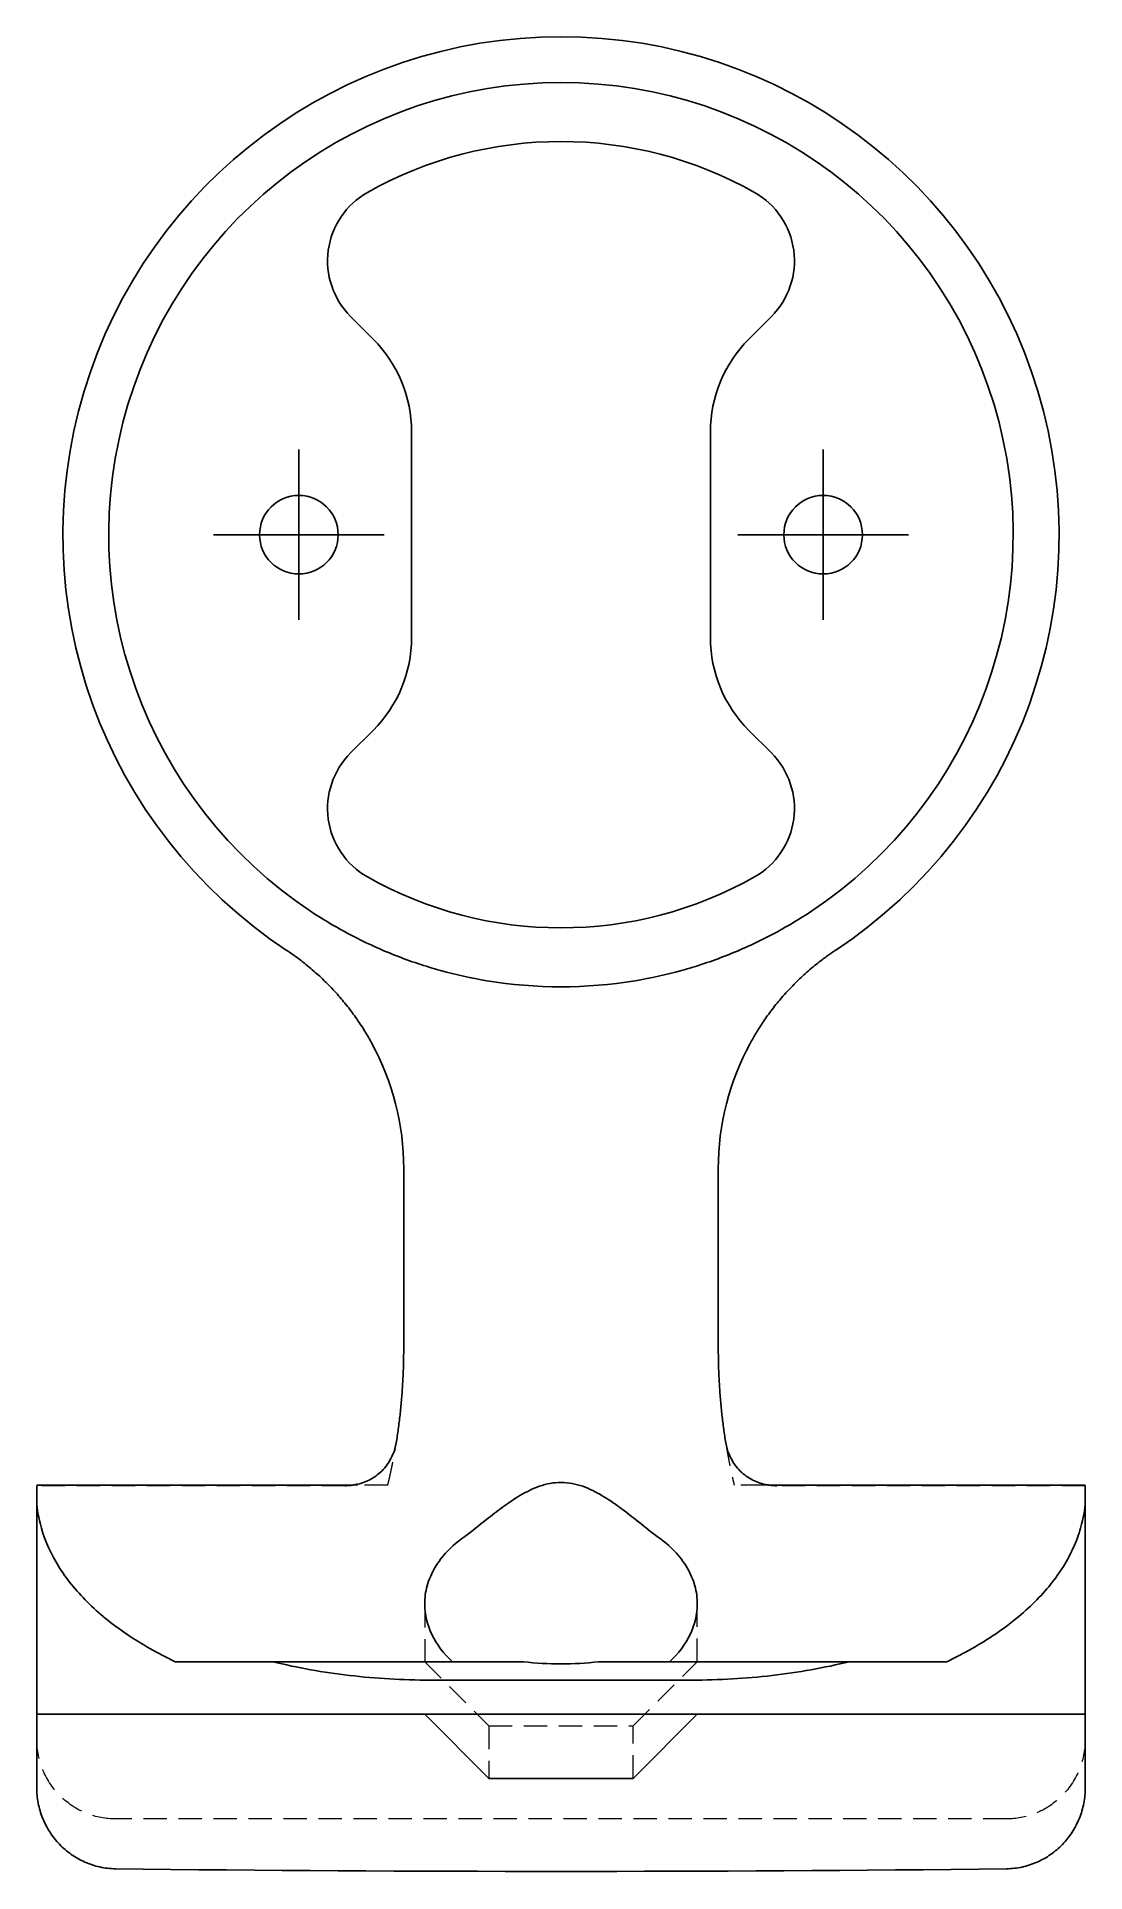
# Model space of a CAD drawing. Header units: millimetres. Extents: x 67 to 252, y 7 to 187.
# Drawn here: x 194.7 to 251.8, y 7.1 to 107 of the extents above.
import ezdxf

# ---------------------------------------------------------------- set-up
doc = ezdxf.new("R2010")
doc.units = ezdxf.units.MM
doc.linetypes.add('HIDDEN', pattern=[1.905, 1.27, -0.635])
doc.layers.add('10', color=7, linetype='Continuous')

# ---------------------------------------------------------------- blocks, each defined once
blk = doc.blocks.new('SW_CENTERMARKSYMBOL_1')
at = {"layer": '10', "color": 0}
for p, q in [((0, 2.5), (0, 4.64)), ((0, 0), (0, 2.5)), ((-2.5, 0), (-4.64, 0)), ((0, 0), (-2.5, 0)), ((0, 0), (0, -2.5)), ((0, 0), (2.5, 0)), ((2.5, 0), (4.64, 0)), ((0, -2.5), (0, -4.64))]:
    blk.add_line(p, q, dxfattribs=at)
blk = doc.blocks.new('SW_CENTERMARKSYMBOL_2')
at = {"layer": '10', "color": 0}
for p, q in [((0, 2.5), (0, 4.64)), ((0, 0), (0, 2.5)), ((-2.5, 0), (-4.64, 0)), ((0, 0), (-2.5, 0)), ((0, 0), (0, -2.5)), ((0, 0), (2.5, 0)), ((2.5, 0), (4.64, 0)), ((0, -2.5), (0, -4.64))]:
    blk.add_line(p, q, dxfattribs=at)

msp = doc.modelspace()

# ---------------------------------------------------------------- linework, layer by layer
at = {"color": 7, "linetype": 'Continuous', "lineweight": 25}
for p, q in [((212.991, 90.539), (211.762, 91.768)), ((233.438, 90.539), (234.667, 91.768)), ((215.081, 85.494), (215.081, 74.281)), ((231.348, 85.494), (231.348, 74.281)), ((212.991, 69.236), (211.762, 68.007)), ((233.438, 69.236), (234.667, 68.007)), ((214.652, 35.652), (214.652, 45.374)), ((231.776, 45.374), (231.776, 35.652)), ((194.675, 28.149), (211.796, 28.149)), ((211.815, 28.132), (194.675, 28.132)), ((211.815, 28.12), (211.756, 28.132)), ((211.768, 28.129), (211.791, 28.132)), ((251.754, 28.132), (234.614, 28.132)), ((234.623, 28.149), (251.754, 28.149)), ((234.966, 28.112), (234.826, 28.132)), ((194.675, 15.674), (194.675, 27.232)), ((251.754, 27.232), (251.754, 15.674)), ((207.525, 18.528), (221.176, 18.528)), ((225.252, 18.528), (238.903, 18.528)), ((230.349, 17.529), (216.079, 17.529)), ((194.675, 15.674), (194.675, 11.678)), ((215.794, 15.674), (219.29, 12.178)), ((216.079, 15.674), (230.349, 15.674)), ((227.138, 12.178), (230.634, 15.674)), ((251.754, 11.678), (251.754, 15.674)), ((227.138, 12.178), (219.29, 12.178))]:
    msp.add_line(p, q, dxfattribs=at)
at = {"color": 7, "linetype": 'HIDDEN', "lineweight": 18}
for p, q in [((211.462, 28.112), (194.675, 28.112)), ((211.796, 28.149), (211.92, 28.149)), ((234.509, 28.149), (234.623, 28.149)), ((251.754, 28.112), (234.966, 28.112)), ((215.794, 21.669), (215.794, 18.528)), ((230.634, 18.528), (230.634, 21.669)), ((215.794, 18.528), (219.29, 15.032)), ((227.138, 15.032), (230.634, 18.528)), ((219.29, 15.032), (227.138, 15.032)), ((219.29, 15.032), (219.29, 12.178)), ((227.138, 12.178), (227.138, 15.032)), ((247.473, 9.966), (198.956, 9.966))]:
    msp.add_line(p, q, dxfattribs=at)
at = {"color": 7, "linetype": 'HIDDEN', "lineweight": 18, "flags": 128}
for points in [[(214.652, 35.652), (214.652, 35.652)], [(231.776, 35.652), (231.776, 35.652)]]:
    msp.add_lwpolyline(points, dxfattribs=at)
at = {"color": 7, "linetype": 'Continuous', "lineweight": 25, "flags": 128}
for points in [[(214.246, 30.438), (214.152, 30.04), (214.125, 29.956)], [(232.183, 30.438), (232.276, 30.04), (232.304, 29.957)]]:
    msp.add_lwpolyline(points, dxfattribs=at)
at = {"color": 7, "linetype": 'Continuous', "lineweight": 25}
for centre in [(208.945, 79.888), (237.484, 79.888)]:
    msp.add_circle(centre, 2.14, dxfattribs=at)
for centre, radius, start, end in [((223.214, 79.888), 27.112, 303.48538, 236.51462), ((223.214, 79.888), 24.615, 303.48538, 236.51462), ((223.214, 79.888), 21.405, 60.52612, 119.47388), ((214.789, 94.795), 4.281, 119.47388, 225), ((231.64, 94.795), 4.281, 315, 60.52612), ((207.946, 85.494), 7.135, 0, 45), ((238.483, 85.494), 7.135, 135, 180), ((207.946, 74.281), 7.135, 315, 0), ((238.483, 74.281), 7.135, 180, 225), ((214.789, 64.98), 4.281, 135, 240.52612), ((231.64, 64.98), 4.281, 299.47388, 45), ((223.214, 79.888), 21.405, 240.52612, 299.47388), ((223.214, 79.888), 24.615, 260.57646, 279.42354), ((200.383, 45.374), 14.27, 0, 28.55296), ((246.046, 45.374), 14.27, 151.44704, 180)]:
    msp.add_arc(centre, radius, start, end, dxfattribs=at)
for points, knots in [([(209.633, 59.358), (210.353, 58.882), (211.095, 58.445), (212.622, 57.651), (213.409, 57.293), (215.012, 56.663), (215.831, 56.39), (217.492, 55.931), (218.333, 55.746), (219.184, 55.605)], [0, 0, 0, 0, 0.25, 0.25, 0.5, 0.5, 0.75, 0.75, 1, 1, 1, 1]), ([(227.245, 55.605), (228.096, 55.746), (228.936, 55.931), (230.596, 56.389), (231.416, 56.663), (233.018, 57.293), (233.805, 57.65), (235.333, 58.445), (236.075, 58.882), (236.795, 59.358)], [0, 0, 0, 0, 0.25, 0.25, 0.5, 0.5, 0.75, 0.75, 1, 1, 1, 1]), ([(212.917, 52.194), (212.882, 52.259), (212.81, 52.389), (212.698, 52.584), (212.58, 52.781), (212.424, 53.034), (212.221, 53.345), (211.977, 53.695), (211.719, 54.044), (211.368, 54.49), (210.973, 54.946), (210.586, 55.353), (210.186, 55.749), (209.787, 56.113), (209.341, 56.484), (209.029, 56.728), (208.752, 56.933), (208.505, 57.108), (208.338, 57.22), (208.256, 57.275)], [0, 0, 0, 0, 0.030517, 0.06174, 0.09372, 0.126503, 0.186542, 0.250707, 0.309568, 0.374724, 0.499386, 0.577391, 0.624392, 0.748992, 0.813694, 0.873825, 0.91663, 0.958647, 1, 1, 1, 1]), ([(238.173, 57.275), (238.112, 57.234), (237.989, 57.153), (237.806, 57.025), (237.623, 56.893), (237.387, 56.718), (237.097, 56.492), (236.651, 56.121), (236.121, 55.638), (235.618, 55.122), (235.243, 54.701), (234.967, 54.371), (234.714, 54.05), (234.467, 53.718), (234.245, 53.399), (234.04, 53.089), (233.85, 52.785), (233.674, 52.489), (233.565, 52.291), (233.512, 52.194)], [0, 0, 0, 0, 0.030438, 0.061356, 0.092805, 0.124833, 0.184833, 0.248755, 0.373615, 0.498982, 0.569582, 0.623892, 0.689339, 0.748491, 0.803456, 0.855957, 0.906116, 0.954077, 1, 1, 1, 1]), ([(214.246, 30.438), (214.265, 30.562), (214.304, 30.811), (214.357, 31.19), (214.407, 31.573), (214.452, 31.962), (214.493, 32.355), (214.53, 32.752), (214.562, 33.153), (214.589, 33.557), (214.612, 33.965), (214.63, 34.375), (214.638, 34.649), (214.641, 34.786)], [0, 0, 0, 0, 0.087928, 0.176511, 0.265739, 0.355597, 0.446066, 0.53712, 0.628729, 0.720861, 0.813477, 0.906538, 1, 1, 1, 1]), ([(231.787, 34.786), (231.791, 34.649), (231.799, 34.375), (231.817, 33.965), (231.839, 33.557), (231.867, 33.153), (231.899, 32.752), (231.935, 32.355), (231.976, 31.962), (232.022, 31.573), (232.071, 31.19), (232.124, 30.811), (232.163, 30.562), (232.183, 30.438)], [0, 0, 0, 0, 0.093462, 0.186523, 0.279139, 0.371271, 0.46288, 0.553934, 0.644403, 0.734261, 0.823489, 0.912072, 1, 1, 1, 1]), ([(214.132, 29.98), (214.016, 29.723), (213.782, 29.205), (213.151, 28.603), (212.423, 28.224), (211.967, 28.167), (211.746, 28.139)], [0, 0, 0, 0, 0.252998, 0.510347, 0.761821, 1, 1, 1, 1]), ([(234.678, 28.138), (234.457, 28.166), (234.004, 28.223), (233.277, 28.602), (232.646, 29.204), (232.412, 29.723), (232.296, 29.98)], [0, 0, 0, 0, 0.238472, 0.490042, 0.747253, 1, 1, 1, 1]), ([(194.675, 27.23), (194.675, 27.441), (194.675, 27.867), (194.675, 28.096), (194.675, 28.121), (194.675, 28.124)], [0, 0, 0, 0, 0.4604568, 0.9314103, 1, 1, 1, 1]), ([(227.272, 26.274), (226.99, 26.495), (226.702, 26.719), (226.101, 27.157), (225.789, 27.372), (225.124, 27.766), (224.77, 27.947), (224.208, 28.143), (224.013, 28.197), (223.619, 28.27), (223.42, 28.289), (223.019, 28.29), (222.815, 28.271), (222.422, 28.199), (222.23, 28.146), (221.664, 27.949), (221.314, 27.771), (220.65, 27.379), (220.334, 27.161), (219.728, 26.72), (219.438, 26.495), (219.157, 26.274)], [0, 0, 0, 0, 0.125, 0.125, 0.25, 0.25, 0.375, 0.375, 0.4375, 0.4375, 0.5, 0.5, 0.5625, 0.5625, 0.625, 0.625, 0.75, 0.75, 0.875, 0.875, 1, 1, 1, 1]), ([(251.754, 28.109), (251.754, 28.11), (251.754, 28.117), (251.754, 27.891), (251.754, 27.56), (251.754, 27.34), (251.754, 27.23)], [0, 0, 0, 0, 0.081966, 0.554156, 0.776511, 1, 1, 1, 1]), ([(194.936, 25.798), (195.136, 25.087), (195.446, 24.397), (196.069, 23.393), (196.304, 23.063), (196.826, 22.413), (197.116, 22.092), (198.049, 21.164), (198.761, 20.583), (199.96, 19.768), (200.382, 19.505), (201.27, 19), (201.735, 18.758), (202.218, 18.528)], [0, 0, 0, 0, 0.25, 0.25, 0.375, 0.375, 0.5, 0.5, 0.75, 0.75, 0.875, 0.875, 1, 1, 1, 1]), ([(217.93, 25.317), (217.601, 25.083), (217.297, 24.822), (216.763, 24.259), (216.534, 23.956), (216.164, 23.325), (216.024, 22.996), (215.839, 22.332), (215.794, 21.998), (215.794, 21.669)], [0, 0, 0, 0, 0.25, 0.25, 0.5, 0.5, 0.75, 0.75, 1, 1, 1, 1]), ([(230.634, 21.669), (230.634, 21.998), (230.59, 22.332), (230.405, 22.996), (230.265, 23.325), (229.895, 23.956), (229.665, 24.259), (229.131, 24.822), (228.828, 25.083), (228.498, 25.317)], [0, 0, 0, 0, 0.25, 0.25, 0.5, 0.5, 0.75, 0.75, 1, 1, 1, 1]), ([(244.211, 18.528), (245.176, 18.988), (246.058, 19.49), (247.259, 20.305), (247.639, 20.587), (248.356, 21.173), (248.695, 21.477), (249.627, 22.406), (250.146, 23.05), (250.77, 24.054), (250.952, 24.395), (251.264, 25.089), (251.393, 25.442), (251.493, 25.798)], [0, 0, 0, 0, 0.25, 0.25, 0.375, 0.375, 0.5, 0.5, 0.75, 0.75, 0.875, 0.875, 1, 1, 1, 1]), ([(215.794, 21.669), (215.794, 21.117), (215.923, 20.55), (216.44, 19.474), (216.827, 18.968), (217.304, 18.528)], [0, 0, 0, 0, 0.5, 0.5, 1, 1, 1, 1]), ([(229.125, 18.528), (229.602, 18.968), (229.989, 19.474), (230.505, 20.55), (230.634, 21.117), (230.634, 21.669)], [0, 0, 0, 0, 0.5, 0.5, 1, 1, 1, 1]), ([(202.218, 18.528), (203.026, 18.528), (203.882, 18.528), (205.662, 18.528), (206.585, 18.528), (207.525, 18.528)], [0, 0, 0, 0, 0.5, 0.5, 1, 1, 1, 1]), ([(207.525, 18.528), (208.88, 18.197), (210.274, 17.949), (212.418, 17.698), (213.143, 17.635), (214.608, 17.55), (215.343, 17.529), (216.079, 17.529)], [0, 0, 0, 0, 0.5, 0.5, 0.75, 0.75, 1, 1, 1, 1]), ([(230.349, 17.529), (231.822, 17.529), (233.273, 17.613), (235.418, 17.863), (236.129, 17.967), (237.535, 18.217), (238.226, 18.362), (238.903, 18.528)], [0, 0, 0, 0, 0.5, 0.5, 0.75, 0.75, 1, 1, 1, 1]), ([(238.903, 18.528), (239.843, 18.528), (240.766, 18.528), (242.546, 18.528), (243.403, 18.528), (244.211, 18.528)], [0, 0, 0, 0, 0.5, 0.5, 1, 1, 1, 1]), ([(216.079, 15.674), (214.818, 15.674), (213.51, 15.674), (210.859, 15.674), (209.518, 15.674), (206.883, 15.674), (205.59, 15.674), (203.143, 15.674), (201.989, 15.674), (199.899, 15.674), (198.964, 15.674), (197.364, 15.674), (196.699, 15.674), (195.656, 15.674), (195.277, 15.674), (194.787, 15.674), (194.675, 15.674), (194.675, 15.674)], [0, 0, 0, 0, 0.125, 0.125, 0.25, 0.25, 0.375, 0.375, 0.5, 0.5, 0.625, 0.625, 0.75, 0.75, 0.875, 0.875, 1, 1, 1, 1]), ([(251.754, 15.674), (251.754, 15.674), (251.641, 15.674), (251.151, 15.674), (250.772, 15.674), (249.729, 15.674), (249.065, 15.674), (247.465, 15.674), (246.529, 15.674), (244.439, 15.674), (243.286, 15.674), (240.838, 15.674), (239.545, 15.674), (236.911, 15.674), (235.569, 15.674), (232.919, 15.674), (231.61, 15.674), (230.349, 15.674)], [0, 0, 0, 0, 0.125, 0.125, 0.25, 0.25, 0.375, 0.375, 0.5, 0.5, 0.625, 0.625, 0.75, 0.75, 0.875, 0.875, 1, 1, 1, 1]), ([(194.675, 11.678), (194.675, 11.391), (194.702, 11.108), (194.81, 10.553), (194.891, 10.277), (195.103, 9.748), (195.233, 9.496), (195.539, 9.02), (195.718, 8.793), (196.11, 8.384), (196.325, 8.2), (196.79, 7.873), (197.04, 7.731), (197.557, 7.503), (197.826, 7.415), (198.385, 7.292), (198.669, 7.26), (198.956, 7.256)], [0, 0, 0, 0, 0.125, 0.125, 0.25, 0.25, 0.375, 0.375, 0.5, 0.5, 0.625, 0.625, 0.75, 0.75, 0.875, 0.875, 1, 1, 1, 1]), ([(247.473, 7.256), (247.759, 7.26), (248.04, 7.292), (248.592, 7.412), (248.866, 7.501), (249.386, 7.73), (249.633, 7.869), (250.097, 8.194), (250.316, 8.382), (250.708, 8.79), (250.884, 9.012), (251.194, 9.493), (251.325, 9.746), (251.536, 10.271), (251.617, 10.545), (251.726, 11.107), (251.754, 11.391), (251.754, 11.678)], [0, 0, 0, 0, 0.125, 0.125, 0.25, 0.25, 0.375, 0.375, 0.5, 0.5, 0.625, 0.625, 0.75, 0.75, 0.875, 0.875, 1, 1, 1, 1])]:
    msp.add_open_spline(points, degree=3, knots=knots, dxfattribs=at)
for points in [[(214.641, 34.786), (214.649, 35.077), (214.652, 35.366), (214.652, 35.652)], [(231.776, 35.652), (231.776, 35.366), (231.78, 35.077), (231.787, 34.786)], [(194.675, 27.23), (194.675, 26.854), (194.773, 26.377), (194.936, 25.798)], [(251.493, 25.798), (251.656, 26.377), (251.754, 26.854), (251.754, 27.23)], [(219.157, 26.273), (218.742, 25.946), (218.352, 25.632), (217.98, 25.353)], [(228.449, 25.353), (228.077, 25.632), (227.686, 25.946), (227.271, 26.273)], [(217.98, 25.353), (217.963, 25.341), (217.947, 25.328), (217.93, 25.317)], [(228.498, 25.317), (228.482, 25.328), (228.465, 25.341), (228.449, 25.353)], [(221.176, 18.528), (222.526, 18.372), (223.903, 18.372), (225.252, 18.528)], [(198.956, 7.256), (215.1, 7.064), (231.329, 7.064), (247.473, 7.256)]]:
    msp.add_open_spline(points, degree=3, dxfattribs=at)
at = {"color": 7, "linetype": 'HIDDEN', "lineweight": 18}
for points, knots in [([(213.787, 28.149), (213.803, 28.216), (213.835, 28.349), (213.879, 28.539), (213.92, 28.722), (213.958, 28.898), (213.994, 29.065), (214.027, 29.224), (214.057, 29.376), (214.085, 29.519), (214.117, 29.687), (214.15, 29.871), (214.183, 30.056), (214.209, 30.213), (214.231, 30.344), (214.241, 30.406), (214.246, 30.438)], [0, 0, 0, 0, 0.054999, 0.110068, 0.16525, 0.220588, 0.276127, 0.331912, 0.387991, 0.444409, 0.501213, 0.600045, 0.699094, 0.798607, 0.898829, 1, 1, 1, 1]), ([(232.183, 30.438), (232.185, 30.421), (232.191, 30.388), (232.201, 30.326), (232.212, 30.256), (232.225, 30.177), (232.24, 30.09), (232.257, 29.994), (232.275, 29.889), (232.296, 29.776), (232.325, 29.619), (232.365, 29.409), (232.42, 29.134), (232.484, 28.832), (232.556, 28.506), (232.613, 28.268), (232.642, 28.149)], [0, 0, 0, 0, 0.05634, 0.112354, 0.168084, 0.223571, 0.278856, 0.333982, 0.388991, 0.443925, 0.498825, 0.600782, 0.701609, 0.801579, 0.900958, 1, 1, 1, 1]), ([(211.462, 28.112), (211.5, 28.113), (211.577, 28.114), (211.679, 28.12), (211.743, 28.127), (211.768, 28.129)], [0, 0, 0, 0, 0.37306, 0.746714, 1, 1, 1, 1]), ([(211.791, 28.132), (211.796, 28.132), (211.839, 28.136), (211.882, 28.143), (211.92, 28.149)], [0, 0, 0, 0, 0.109709, 1, 1, 1, 1]), ([(213.787, 28.149), (213.787, 28.149), (213.736, 28.149), (213.56, 28.149), (213.435, 28.149), (213.135, 28.149), (212.96, 28.149), (212.578, 28.149), (212.372, 28.149), (212.158, 28.149)], [0, 0, 0, 0, 0.25, 0.25, 0.5, 0.5, 0.75, 0.75, 1, 1, 1, 1]), ([(234.271, 28.149), (233.841, 28.149), (233.443, 28.149), (232.993, 28.149), (232.868, 28.149), (232.692, 28.149), (232.642, 28.149), (232.642, 28.149)], [0, 0, 0, 0, 0.5, 0.5, 0.75, 0.75, 1, 1, 1, 1]), ([(198.956, 9.966), (198.451, 9.966), (197.907, 10.06), (196.853, 10.485), (196.347, 10.819), (195.511, 11.671), (195.184, 12.187), (194.767, 13.262), (194.675, 13.817), (194.675, 14.332)], [0, 0, 0, 0, 0.25, 0.25, 0.5, 0.5, 0.75, 0.75, 1, 1, 1, 1]), ([(251.754, 14.332), (251.754, 13.817), (251.662, 13.262), (251.244, 12.187), (250.918, 11.671), (250.082, 10.819), (249.575, 10.485), (248.522, 10.06), (247.977, 9.966), (247.473, 9.966)], [0, 0, 0, 0, 0.25, 0.25, 0.5, 0.5, 0.75, 0.75, 1, 1, 1, 1])]:
    msp.add_open_spline(points, degree=3, knots=knots, dxfattribs=at)
for points in [[(212.158, 28.149), (212.072, 28.149), (211.993, 28.149), (211.918, 28.149)], [(234.509, 28.149), (234.436, 28.149), (234.356, 28.149), (234.271, 28.149)], [(234.509, 28.149), (234.66, 28.125), (234.813, 28.112), (234.966, 28.112)]]:
    msp.add_open_spline(points, degree=3, dxfattribs=at)

# ---------------------------------------------------------------- block references
at = {"layer": '10'}
for name, p in [('SW_CENTERMARKSYMBOL_1', (208.945, 79.888)), ('SW_CENTERMARKSYMBOL_2', (237.484, 79.888))]:
    msp.add_blockref(name, p, dxfattribs=at)

doc.saveas('drawing.dxf')
